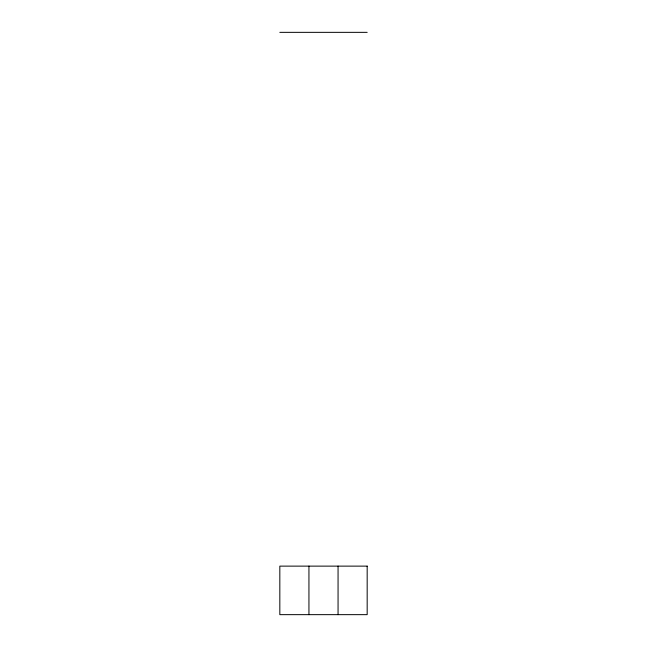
<?xml version="1.0" encoding="UTF-8"?>
<svg xmlns="http://www.w3.org/2000/svg" width="647" height="647" viewBox="0 0 647 647"><rect width="100%" height="100%" fill="white"/><g stroke="black" fill="none" stroke-linecap="round" stroke-linejoin="round"><path stroke-width="0.97" d="M279.827 32.35L367.173 32.35M338.058 566.125L338.058 614.65M308.942 566.125L308.942 614.65M367.173 566.125L279.827 566.125L279.827 614.65L367.173 614.65L367.173 566.125"/></g></svg>
